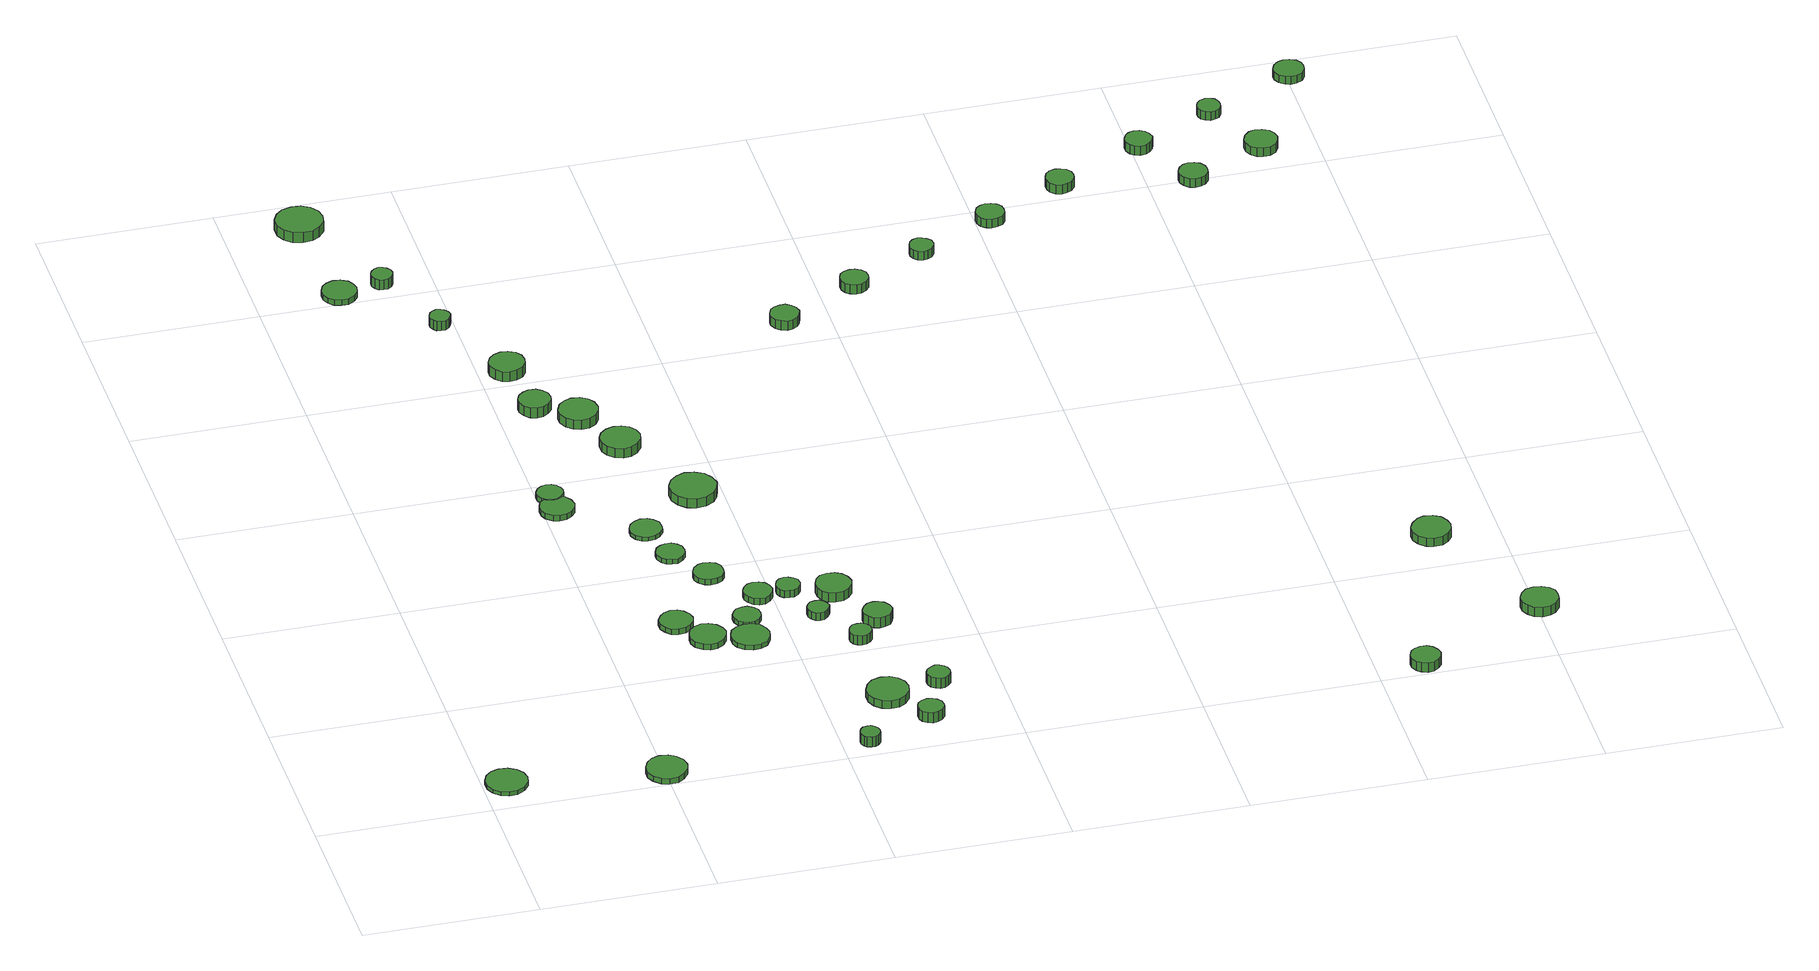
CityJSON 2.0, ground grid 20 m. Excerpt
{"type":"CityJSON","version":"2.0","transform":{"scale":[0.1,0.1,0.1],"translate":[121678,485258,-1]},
"CityObjects":{
"tree1":{"type":"SolitaryVegetationObject","attributes":{"function":"something"},"geometry":[{"type":"MultiSurface","lod":"1","boundaries":[[[0,1,2,3,4,5,6,7,8,9,10,11,12,13,14]],[[15,16,17,18,19,20,21,22,23,24,25,26,27,28,29]],[[0,29,28,1]],[[1,28,27,2]],[[2,27,26,3]],[[3,26,25,4]],[[4,25,24,5]],[[5,24,23,6]],[[6,23,22,7]],[[7,22,21,8]],[[8,21,20,9]],[[9,20,19,10]],[[10,19,18,11]],[[11,18,17,12]],[[12,17,16,13]],[[13,16,15,14]],[[14,15,29,0]]]}]},
"tree2":{"type":"SolitaryVegetationObject","attributes":{"function":"something"},"geometry":[{"type":"MultiSurface","lod":"1","boundaries":[[[30,31,32,33,34,35,36,37,38,39,40,41,42,43,44]],[[45,46,47,48,49,50,51,52,53,54,55,56,57,58,59]],[[30,59,58,31]],[[31,58,57,32]],[[32,57,56,33]],[[33,56,55,34]],[[34,55,54,35]],[[35,54,53,36]],[[36,53,52,37]],[[37,52,51,38]],[[38,51,50,39]],[[39,50,49,40]],[[40,49,48,41]],[[41,48,47,42]],[[42,47,46,43]],[[43,46,45,44]],[[44,45,59,30]]]}]},
"tree3":{"type":"SolitaryVegetationObject","attributes":{"function":"something"},"geometry":[{"type":"MultiSurface","lod":"1","boundaries":[[[60,61,62,63,64,65,66,67,68,69,70,71,72,73,74]],[[75,76,77,78,79,80,81,82,83,84,85,86,87,88,89]],[[60,89,88,61]],[[61,88,87,62]],[[62,87,86,63]],[[63,86,85,64]],[[64,85,84,65]],[[65,84,83,66]],[[66,83,82,67]],[[67,82,81,68]],[[68,81,80,69]],[[69,80,79,70]],[[70,79,78,71]],[[71,78,77,72]],[[72,77,76,73]],[[73,76,75,74]],[[74,75,89,60]]]}]},
"tree4":{"type":"SolitaryVegetationObject","attributes":{"function":"something"},"geometry":[{"type":"MultiSurface","lod":"1","boundaries":[[[90,91,92,93,94,95,96,97,98,99,100,101,102,103,104]],[[105,106,107,108,109,110,111,112,113,114,115,116,117,118,119]],[[90,119,118,91]],[[91,118,117,92]],[[92,117,116,93]],[[93,116,115,94]],[[94,115,114,95]],[[95,114,113,96]],[[96,113,112,97]],[[97,112,111,98]],[[98,111,110,99]],[[99,110,109,100]],[[100,109,108,101]],[[101,108,107,102]],[[102,107,106,103]],[[103,106,105,104]],[[104,105,119,90]]]}]},
"tree5":{"type":"SolitaryVegetationObject","attributes":{"function":"something"},"geometry":[{"type":"MultiSurface","lod":"1","boundaries":[[[120,121,122,123,124,125,126,127,128,129,130,131,132,133,134]],[[135,136,137,138,139,140,141,142,143,144,145,146,147,148,149]],[[120,149,148,121]],[[121,148,147,122]],[[122,147,146,123]],[[123,146,145,124]],[[124,145,144,125]],[[125,144,143,126]],[[126,143,142,127]],[[127,142,141,128]],[[128,141,140,129]],[[129,140,139,130]],[[130,139,138,131]],[[131,138,137,132]],[[132,137,136,133]],[[133,136,135,134]],[[134,135,149,120]]]}]},
"tree6":{"type":"SolitaryVegetationObject","attributes":{"function":"something"},"geometry":[{"type":"MultiSurface","lod":"1","boundaries":[[[150,151,152,153,154,155,156,157,158,159,160,161,162,163,164]],[[165,166,167,168,169,170,171,172,173,174,175,176,177,178,179]],[[150,179,178,151]],[[151,178,177,152]],[[152,177,176,153]],[[153,176,175,154]],[[154,175,174,155]],[[155,174,173,156]],[[156,173,172,157]],[[157,172,171,158]],[[158,171,170,159]],[[159,170,169,160]],[[160,169,168,161]],[[161,168,167,162]],[[162,167,166,163]],[[163,166,165,164]],[[164,165,179,150]]]}]},
"tree7":{"type":"SolitaryVegetationObject","attributes":{"function":"something"},"geometry":[{"type":"MultiSurface","lod":"1","boundaries":[[[180,181,182,183,184,185,186,187,188,189,190,191,192,193,194]],[[195,196,197,198,199,200,201,202,203,204,205,206,207,208,209]],[[180,209,208,181]],[[181,208,207,182]],[[182,207,206,183]],[[183,206,205,184]],[[184,205,204,185]],[[185,204,203,186]],[[186,203,202,187]],[[187,202,201,188]],[[188,201,200,189]],[[189,200,199,190]],[[190,199,198,191]],[[191,198,197,192]],[[192,197,196,193]],[[193,196,195,194]],[[194,195,209,180]]]}]},
"tree8":{"type":"SolitaryVegetationObject","attributes":{"function":"something"},"geometry":[{"type":"MultiSurface","lod":"1","boundaries":[[[210,211,212,213,214,215,216,217,218,219,220,221,222,223,224]],[[225,226,227,228,229,230,231,232,233,234,235,236,237,238,239]],[[210,239,238,211]],[[211,238,237,212]],[[212,237,236,213]],[[213,236,235,214]],[[214,235,234,215]],[[215,234,233,216]],[[216,233,232,217]],[[217,232,231,218]],[[218,231,230,219]],[[219,230,229,220]],[[220,229,228,221]],[[221,228,227,222]],[[222,227,226,223]],[[223,226,225,224]],[[224,225,239,210]]]}]},
"tree9":{"type":"SolitaryVegetationObject","attributes":{"function":"something"},"geometry":[{"type":"MultiSurface","lod":"1","boundaries":[[[240,241,242,243,244,245,246,247,248,249,250,251,252,253,254]],[[255,256,257,258,259,260,261,262,263,264,265,266,267,268,269]],[[240,269,268,241]],[[241,268,267,242]],[[242,267,266,243]],[[243,266,265,244]],[[244,265,264,245]],[[245,264,263,246]],[[246,263,262,247]],[[247,262,261,248]],[[248,261,260,249]],[[249,260,259,250]],[[250,259,258,251]],[[251,258,257,252]],[[252,257,256,253]],[[253,256,255,254]],[[254,255,269,240]]]}]},
"tree10":{"type":"SolitaryVegetationObject","attributes":{"function":"something"},"geometry":[{"type":"MultiSurface","lod":"1","boundaries":[[[270,271,272,273,274,275,276,277,278,279,280,281,282,283,284]],[[285,286,287,288,289,290,291,292,293,294,295,296,297,298,299]],[[270,299,298,271]],[[271,298,297,272]],[[272,297,296,273]],[[273,296,295,274]],[[274,295,294,275]],[[275,294,293,276]],[[276,293,292,277]],[[277,292,291,278]],[[278,291,290,279]],[[279,290,289,280]],[[280,289,288,281]],[[281,288,287,282]],[[282,287,286,283]],[[283,286,285,284]],[[284,285,299,270]]]}]},
"tree11":{"type":"SolitaryVegetationObject","attributes":{"function":"something"},"geometry":[{"type":"MultiSurface","lod":"1","boundaries":[[[300,301,302,303,304,305,306,307,308,309,310,311,312,313,314]],[[315,316,317,318,319,320,321,322,323,324,325,326,327,328,329]],[[300,329,328,301]],[[301,328,327,302]],[[302,327,326,303]],[[303,326,325,304]],[[304,325,324,305]],[[305,324,323,306]],[[306,323,322,307]],[[307,322,321,308]],[[308,321,320,309]],[[309,320,319,310]],[[310,319,318,311]],[[311,318,317,312]],[[312,317,316,313]],[[313,316,315,314]],[[314,315,329,300]]]}]},
"tree12":{"type":"SolitaryVegetationObject","attributes":{"function":"something"},"geometry":[{"type":"MultiSurface","lod":"1","boundaries":[[[330,331,332,333,334,335,336,337,338,339,340,341,342,343,344]],[[345,346,347,348,349,350,351,352,353,354,355,356,357,358,359]],[[330,359,358,331]],[[331,358,357,332]],[[332,357,356,333]],[[333,356,355,334]],[[334,355,354,335]],[[335,354,353,336]],[[336,353,352,337]],[[337,352,351,338]],[[338,351,350,339]],[[339,350,349,340]],[[340,349,348,341]],[[341,348,347,342]],[[342,347,346,343]],[[343,346,345,344]],[[344,345,359,330]]]}]},
"tree13":{"type":"SolitaryVegetationObject","attributes":{"function":"something"},"geometry":[{"type":"MultiSurface","lod":"1","boundaries":[[[360,361,362,363,364,365,366,367,368,369,370,371,372,373,374]],[[375,376,377,378,379,380,381,382,383,384,385,386,387,388,389]],[[360,389,388,361]],[[361,388,387,362]],[[362,387,386,363]],[[363,386,385,364]],[[364,385,384,365]],[[365,384,383,366]],[[366,383,382,367]],[[367,382,381,368]],[[368,381,380,369]],[[369,380,379,370]],[[370,379,378,371]],[[371,378,377,372]],[[372,377,376,373]],[[373,376,375,374]],[[374,375,389,360]]]}]},
"tree14":{"type":"SolitaryVegetationObject","attributes":{"function":"something"},"geometry":[{"type":"MultiSurface","lod":"1","boundaries":[[[390,391,392,393,394,395,396,397,398,399,400,401,402,403,404]],[[405,406,407,408,409,410,411,412,413,414,415,416,417,418,419]],[[390,419,418,391]],[[391,418,417,392]],[[392,417,416,393]],[[393,416,415,394]],[[394,415,414,395]],[[395,414,413,396]],[[396,413,412,397]],[[397,412,411,398]],[[398,411,410,399]],[[399,410,409,400]],[[400,409,408,401]],[[401,408,407,402]],[[402,407,406,403]],[[403,406,405,404]],[[404,405,419,390]]]}]},
"tree15":{"type":"SolitaryVegetationObject","attributes":{"function":"something"},"geometry":[{"type":"MultiSurface","lod":"1","boundaries":[[[420,421,422,423,424,425,426,427,428,429,430,431,432,433,434]],[[435,436,437,438,439,440,441,442,443,444,445,446,447,448,449]],[[420,449,448,421]],[[421,448,447,422]],[[422,447,446,423]],[[423,446,445,424]],[[424,445,444,425]],[[425,444,443,426]],[[426,443,442,427]],[[427,442,441,428]],[[428,441,440,429]],[[429,440,439,430]],[[430,439,438,431]],[[431,438,437,432]],[[432,437,436,433]],[[433,436,435,434]],[[434,435,449,420]]]}]},
"tree16":{"type":"SolitaryVegetationObject","attributes":{"function":"something"},"geometry":[{"type":"MultiSurface","lod":"1","boundaries":[[[450,451,452,453,454,455,456,457,458,459,460,461,462,463,464]],[[465,466,467,468,469,470,471,472,473,474,475,476,477,478,479]],[[450,479,478,451]],[[451,478,477,452]],[[452,477,476,453]],[[453,476,475,454]],[[454,475,474,455]],[[455,474,473,456]],[[456,473,472,457]],[[457,472,471,458]],[[458,471,470,459]],[[459,470,469,460]],[[460,469,468,461]],[[461,468,467,462]],[[462,467,466,463]],[[463,466,465,464]],[[464,465,479,450]]]}]},
"tree17":{"type":"SolitaryVegetationObject","attributes":{"function":"something"},"geometry":[{"type":"MultiSurface","lod":"1","boundaries":[[[480,481,482,483,484,485,486,487,488,489,490,491,492,493,494]],[[495,496,497,498,499,500,501,502,503,504,505,506,507,508,509]],[[480,509,508,481]],[[481,508,507,482]],[[482,507,506,483]],[[483,506,505,484]],[[484,505,504,485]],[[485,504,503,486]],[[486,503,502,487]],[[487,502,501,488]],[[488,501,500,489]],[[489,500,499,490]],[[490,499,498,491]],[[491,498,497,492]],[[492,497,496,493]],[[493,496,495,494]],[[494,495,509,480]]]}]},
"tree18":{"type":"SolitaryVegetationObject","attributes":{"function":"something"},"geometry":[{"type":"MultiSurface","lod":"1","boundaries":[[[510,511,512,513,514,515,516,517,518,519,520,521,522,523,524]],[[525,526,527,528,529,530,531,532,533,534,535,536,537,538,539]],[[510,539,538,511]],[[511,538,537,512]],[[512,537,536,513]],[[513,536,535,514]],[[514,535,534,515]],[[515,534,533,516]],[[516,533,532,517]],[[517,532,531,518]],[[518,531,530,519]],[[519,530,529,520]],[[520,529,528,521]],[[521,528,527,522]],[[522,527,526,523]],[[523,526,525,524]],[[524,525,539,510]]]}]},
"tree19":{"type":"SolitaryVegetationObject","attributes":{"function":"something"},"geometry":[{"type":"MultiSurface","lod":"1","boundaries":[[[540,541,542,543,544,545,546,547,548,549,550,551,552,553,554]],[[555,556,557,558,559,560,561,562,563,564,565,566,567,568,569]],[[540,569,568,541]],[[541,568,567,542]],[[542,567,566,543]],[[543,566,565,544]],[[544,565,564,545]],[[545,564,563,546]],[[546,563,562,547]],[[547,562,561,548]],[[548,561,560,549]],[[549,560,559,550]],[[550,559,558,551]],[[551,558,557,552]],[[552,557,556,553]],[[553,556,555,554]],[[554,555,569,540]]]}]},
"tree20":{"type":"SolitaryVegetationObject","attributes":{"function":"something"},"geometry":[{"type":"MultiSurface","lod":"1","boundaries":[[[570,571,572,573,574,575,576,577,578,579,580,581,582,583,584]],[[585,586,587,588,589,590,591,592,593,594,595,596,597,598,599]],[[570,599,598,571]],[[571,598,597,572]],[[572,597,596,573]],[[573,596,595,574]],[[574,595,594,575]],[[575,594,593,576]],[[576,593,592,577]],[[577,592,591,578]],[[578,591,590,579]],[[579,590,589,580]],[[580,589,588,581]],[[581,588,587,582]],[[582,587,586,583]],[[583,586,585,584]],[[584,585,599,570]]]}]},
"tree21":{"type":"SolitaryVegetationObject","attributes":{"function":"something"},"geometry":[{"type":"MultiSurface","lod":"1","boundaries":[[[600,601,602,603,604,605,606,607,608,609,610,611,612,613,614]],[[615,616,617,618,619,620,621,622,623,624,625,626,627,628,629]],[[600,629,628,601]],[[601,628,627,602]],[[602,627,626,603]],[[603,626,625,604]],[[604,625,624,605]],[[605,624,623,606]],[[606,623,622,607]],[[607,622,621,608]],[[608,621,620,609]],[[609,620,619,610]],[[610,619,618,611]],[[611,618,617,612]],[[612,617,616,613]],[[613,616,615,614]],[[614,615,629,600]]]}]},
"tree22":{"type":"SolitaryVegetationObject","attributes":{"function":"something"},"geometry":[{"type":"MultiSurface","lod":"1","boundaries":[[[630,631,632,633,634,635,636,637,638,639,640,641,642,643,644]],[[645,646,647,648,649,650,651,652,653,654,655,656,657,658,659]],[[630,659,658,631]],[[631,658,657,632]],[[632,657,656,633]],[[633,656,655,634]],[[634,655,654,635]],[[635,654,653,636]],[[636,653,652,637]],[[637,652,651,638]],[[638,651,650,639]],[[639,650,649,640]],[[640,649,648,641]],[[641,648,647,642]],[[642,647,646,643]],[[643,646,645,644]],[[644,645,659,630]]]}]},
"tree23":{"type":"SolitaryVegetationObject","attributes":{"function":"something"},"geometry":[{"type":"MultiSurface","lod":"1","boundaries":[[[660,661,662,663,664,665,666,667,668,669,670,671,672,673,674]],[[675,676,677,678,679,680,681,682,683,684,685,686,687,688,689]],[[660,689,688,661]],[[661,688,687,662]],[[662,687,686,663]],[[663,686,685,664]],[[664,685,684,665]],[[665,684,683,666]],[[666,683,682,667]],[[667,682,681,668]],[[668,681,680,669]],[[669,680,679,670]],[[670,679,678,671]],[[671,678,677,672]],[[672,677,676,673]],[[673,676,675,674]],[[674,675,689,660]]]}]},
"tree24":{"type":"SolitaryVegetationObject","attributes":{"function":"something"},"geometry":[{"type":"MultiSurface","lod":"1","boundaries":[[[690,691,692,693,694,695,696,697,698,699,700,701,702,703,704]],[[705,706,707,708,709,710,711,712,713,714,715,716,717,718,719]],[[690,719,718,691]],[[691,718,717,692]],[[692,717,716,693]],[[693,716,715,694]],[[694,715,714,695]],[[695,714,713,696]],[[696,713,712,697]],[[697,712,711,698]],[[698,711,710,699]],[[699,710,709,700]],[[700,709,708,701]],[[701,708,707,702]],[[702,707,706,703]],[[703,706,705,704]],[[704,705,719,690]]]}]},
"tree25":{"type":"SolitaryVegetationObject","attributes":{"function":"something"},"geometry":[{"type":"MultiSurface","lod":"1","boundaries":[[[720,721,722,723,724,725,726,727,728,729,730,731,732,733,734]],[[735,736,737,738,739,740,741,742,743,744,745,746,747,748,749]],[[720,749,748,721]],[[721,748,747,722]],[[722,747,746,723]],[[723,746,745,724]],[[724,745,744,725]],[[725,744,743,726]],[[726,743,742,727]],[[727,742,741,728]],[[728,741,740,729]],[[729,740,739,730]],[[730,739,738,731]],[[731,738,737,732]],[[732,737,736,733]],[[733,736,735,734]],[[734,735,749,720]]]}]},
"tree26":{"type":"SolitaryVegetationObject","attributes":{"function":"something"},"geometry":[{"type":"MultiSurface","lod":"1","boundaries":[[[750,751,752,753,754,755,756,757,758,759,760,761,762,763,764]],[[765,766,767,768,769,770,771,772,773,774,775,776,777,778,779]],[[750,779,778,751]],[[751,778,777,752]],[[752,777,776,753]],[[753,776,775,754]],[[754,775,774,755]],[[755,774,773,756]],[[756,773,772,757]],[[757,772,771,758]],[[758,771,770,759]],[[759,770,769,760]],[[760,769,768,761]],[[761,768,767,762]],[[762,767,766,763]],[[763,766,765,764]],[[764,765,779,750]]]}]},
"tree27":{"type":"SolitaryVegetationObject","attributes":{"function":"something"},"geometry":[{"type":"MultiSurface","lod":"1","boundaries":[[[780,781,782,783,784,785,786,787,788,789,790,791,792,793,794]],[[795,796,797,798,799,800,801,802,803,804,805,806,807,808,809]],[[780,809,808,781]],[[781,808,807,782]],[[782,807,806,783]],[[783,806,805,784]],[[784,805,804,785]],[[785,804,803,786]],[[786,803,802,787]],[[787,802,801,788]],[[788,801,800,789]],[[789,800,799,790]],[[790,799,798,791]],[[791,798,797,792]],[[792,797,796,793]],[[793,796,795,794]],[[794,795,809,780]]]}]},
"tree28":{"type":"SolitaryVegetationObject","attributes":{"function":"something"},"geometry":[{"type":"MultiSurface","lod":"1","boundaries":[[[810,811,812,813,814,815,816,817,818,819,820,821,822,823,824]],[[825,826,827,828,829,830,831,832,833,834,835,836,837,838,839]],[[810,839,838,811]],[[811,838,837,812]],[[812,837,836,813]],[[813,836,835,814]],[[814,835,834,815]],[[815,834,833,816]],[[816,833,832,817]],[[817,832,831,818]],[[818,831,830,819]],[[819,830,829,820]],[[820,829,828,821]],[[821,828,827,822]],[[822,827,826,823]],[[823,826,825,824]],[[824,825,839,810]]]}]},
"tree29":{"type":"SolitaryVegetationObject","attributes":{"function":"something"},"geometry":[{"type":"MultiSurface","lod":"1","boundaries":[[[840,841,842,843,844,845,846,847,848,849,850,851,852,853,854]],[[855,856,857,858,859,860,861,862,863,864,865,866,867,868,869]],[[840,869,868,841]],[[841,868,867,842]],[[842,867,866,843]],[[843,866,865,844]],[[844,865,864,845]],[[845,864,863,846]],[[846,863,862,847]],[[847,862,861,848]],[[848,861,860,849]],[[849,860,859,850]],[[850,859,858,851]],[[851,858,857,852]],[[852,857,856,853]],[[853,856,855,854]],[[854,855,869,840]]]}]},
"tree30":{"type":"SolitaryVegetationObject","attributes":{"function":"something"},"geometry":[{"type":"MultiSurface","lod":"1","boundaries":[[[870,871,872,873,874,875,876,877,878,879,880,881,882,883,884]],[[885,886,887,888,889,890,891,892,893,894,895,896,897,898,899]],[[870,899,898,871]],[[871,898,897,872]],[[872,897,896,873]],[[873,896,895,874]],[[874,895,894,875]],[[875,894,893,876]],[[876,893,892,877]],[[877,892,891,878]],[[878,891,890,879]],[[879,890,889,880]],[[880,889,888,881]],[[881,888,887,882]],[[882,887,886,883]],[[883,886,885,884]],[[884,885,899,870]]]}]},
"tree31":{"type":"SolitaryVegetationObject","attributes":{"function":"something"},"geometry":[{"type":"MultiSurface","lod":"1","boundaries":[[[900,901,902,903,904,905,906,907,908,909,910,911,912,913,914]],[[915,916,917,918,919,920,921,922,923,924,925,926,927,928,929]],[[900,929,928,901]],[[901,928,927,902]],[[902,927,926,903]],[[903,926,925,904]],[[904,925,924,905]],[[905,924,923,906]],[[906,923,922,907]],[[907,922,921,908]],[[908,921,920,909]],[[909,920,919,910]],[[910,919,918,911]],[[911,918,917,912]],[[912,917,916,913]],[[913,916,915,914]],[[914,915,929,900]]]}]},
"tree32":{"type":"SolitaryVegetationObject","attributes":{"function":"something"},"geometry":[{"type":"MultiSurface","lod":"1","boundaries":[[[930,931,932,933,934,935,936,937,938,939,940,941,942,943,944]],[[945,946,947,948,949,950,951,952,953,954,955,956,957,958,959]],[[930,959,958,931]],[[931,958,957,932]],[[932,957,956,933]],[[933,956,955,934]],[[934,955,954,935]],[[935,954,953,936]],[[936,953,952,937]],[[937,952,951,938]],[[938,951,950,939]],[[939,950,949,940]],[[940,949,948,941]],[[941,948,947,942]],[[942,947,946,943]],[[943,946,945,944]],[[944,945,959,930]]]}]},
"tree33":{"type":"SolitaryVegetationObject","attributes":{"function":"something"},"geometry":[{"type":"MultiSurface","lod":"1","boundaries":[[[960,961,962,963,964,965,966,967,968,969,970,971,972,973,974]],[[975,976,977,978,979,980,981,982,983,984,985,986,987,988,989]],[[960,989,988,961]],[[961,988,987,962]],[[962,987,986,963]],[[963,986,985,964]],[[964,985,984,965]],[[965,984,983,966]],[[966,983,982,967]],[[967,982,981,968]],[[968,981,980,969]],[[969,980,979,970]],[[970,979,978,971]],[[971,978,977,972]],[[972,977,976,973]],[[973,976,975,974]],[[974,975,989,960]]]}]},
"tree34":{"type":"SolitaryVegetationObject","attributes":{"function":"something"},"geometry":[{"type":"MultiSurface","lod":"1","boundaries":[[[990,991,992,993,994,995,996,997,998,999,1000,1001,1002,1003,1004]],[[1005,1006,1007,1008,1009,1010,1011,1012,1013,1014,1015,1016,1017,1018,1019]],[[990,1019,1018,991]],[[991,1018,1017,992]],[[992,1017,1016,993]],[[993,1016,1015,994]],[[994,1015,1014,995]],[[995,1014,1013,996]],[[996,1013,1012,997]],[[997,1012,1011,998]],[[998,1011,1010,999]],[[999,1010,1009,1000]],[[1000,1009,1008,1001]],[[1001,1008,1007,1002]],[[1002,1007,1006,1003]],[[1003,1006,1005,1004]],[[1004,1005,1019,990]]]}]},
"tree35":{"type":"SolitaryVegetationObject","attributes":{"function":"something"},"geometry":[{"type":"MultiSurface","lod":"1","boundaries":[[[1020,1021,1022,1023,1024,1025,1026,1027,1028,1029,1030,1031,1032,1033,1034]],[[1035,1036,1037,1038,1039,1040,1041,1042,1043,1044,1045,1046,1047,1048,1049]],[[1020,1049,1048,1021]],[[1021,1048,1047,1022]],[[1022,1047,1046,1023]],[[1023,1046,1045,1024]],[[1024,1045,1044,1025]],[[1025,1044,1043,1026]],[[1026,1043,1042,1027]],[[1027,1042,1041,1028]],[[1028,1041,1040,1029]],[[1029,1040,1039,1030]],[[1030,1039,1038,1031]],[[1031,1038,1037,1032]],[[1032,1037,1036,1033]],[[1033,1036,1035,1034]],[[1034,1035,1049,1020]]]}]},
"tree36":{"type":"SolitaryVegetationObject","attributes":{"function":"something"},"geometry":[{"type":"MultiSurface","lod":"1","boundaries":[[[1050,1051,1052,1053,1054,1055,1056,1057,1058,1059,1060,1061,1062,1063,1064]],[[1065,1066,1067,1068,1069,1070,1071,1072,1073,1074,1075,1076,1077,1078,1079]],[[1050,1079,1078,1051]],[[1051,1078,1077,1052]],[[1052,1077,1076,1053]],[[1053,1076,1075,1054]],[[1054,1075,1074,1055]],[[1055,1074,1073,1056]],[[1056,1073,1072,1057]],[[1057,1072,1071,1058]],[[1058,1071,1070,1059]],[[1059,1070,1069,1060]],[[1060,1069,1068,1061]],[[1061,1068,1067,1062]],[[1062,1067,1066,1063]],[[1063,1066,1065,1064]],[[1064,1065,1079,1050]]]}]},
"tree37":{"type":"SolitaryVegetationObject","attributes":{"function":"something"},"geometry":[{"type":"MultiSurface","lod":"1","boundaries":[[[1080,1081,1082,1083,1084,1085,1086,1087,1088,1089,1090,1091,1092,1093,1094]],[[1095,1096,1097,1098,1099,1100,1101,1102,1103,1104,1105,1106,1107,1108,1109]],[[1080,1109,1108,1081]],[[1081,1108,1107,1082]],[[1082,1107,1106,1083]],[[1083,1106,1105,1084]],[[1084,1105,1104,1085]],[[1085,1104,1103,1086]],[[1086,1103,1102,1087]],[[1087,1102,1101,1088]],[[1088,1101,1100,1089]],[[1089,1100,1099,1090]],[[1090,1099,1098,1091]],[[1091,1098,1097,1092]],[[1092,1097,1096,1093]],[[1093,1096,1095,1094]],[[1094,1095,1109,1080]]]}]},
"tree38":{"type":"SolitaryVegetationObject","attributes":{"function":"something"},"geometry":[{"type":"MultiSurface","lod":"1","boundaries":[[[1110,1111,1112,1113,1114,1115,1116,1117,1118,1119,1120,1121,1122,1123,1124]],[[1125,1126,1127,1128,1129,1130,1131,1132,1133,1134,1135,1136,1137,1138,1139]],[[1110,1139,1138,1111]],[[1111,1138,1137,1112]],[[1112,1137,1136,1113]],[[1113,1136,1135,1114]],[[1114,1135,1134,1115]],[[1115,1134,1133,1116]],[[1116,1133,1132,1117]],[[1117,1132,1131,1118]],[[1118,1131,1130,1119]],[[1119,1130,1129,1120]],[[1120,1129,1128,1121]],[[1121,1128,1127,1122]],[[1122,1127,1126,1123]],[[1123,1126,1125,1124]],[[1124,1125,1139,1110]]]}]},
"tree39":{"type":"SolitaryVegetationObject","attributes":{"function":"something"},"geometry":[{"type":"MultiSurface","lod":"1","boundaries":[[[1140,1141,1142,1143,1144,1145,1146,1147,1148,1149,1150,1151,1152,1153,1154]],[[1155,1156,1157,1158,1159,1160,1161,1162,1163,1164,1165,1166,1167,1168,1169]],[[1140,1169,1168,1141]],[[1141,1168,1167,1142]],[[1142,1167,1166,1143]],[[1143,1166,1165,1144]],[[1144,1165,1164,1145]],[[1145,1164,1163,1146]],[[1146,1163,1162,1147]],[[1147,1162,1161,1148]],[[1148,1161,1160,1149]],[[1149,1160,1159,1150]],[[1150,1159,1158,1151]],[[1151,1158,1157,1152]],[[1152,1157,1156,1153]],[[1153,1156,1155,1154]],[[1154,1155,1169,1140]]]}]},
"tree40":{"type":"SolitaryVegetationObject","attributes":{"function":"something"},"geometry":[{"type":"MultiSurface","lod":"1","boundaries":[[[1170,1171,1172,1173,1174,1175,1176,1177,1178,1179,1180,1181,1182,1183,1184]],[[1185,1186,1187,1188,1189,1190,1191,1192,1193,1194,1195,1196,1197,1198,1199]],[[1170,1199,1198,1171]],[[1171,1198,1197,1172]],[[1172,1197,1196,1173]],[[1173,1196,1195,1174]],[[1174,1195,1194,1175]],[[1175,1194,1193,1176]],[[1176,1193,1192,1177]],[[1177,1192,1191,1178]],[[1178,1191,1190,1179]],[[1179,1190,1189,1180]],[[1180,1189,1188,1181]],[[1181,1188,1187,1182]],[[1182,1187,1186,1183]],[[1183,1186,1185,1184]],[[1184,1185,1199,1170]]]}]},
"tree41":{"type":"SolitaryVegetationObject","attributes":{"function":"something"},"geometry":[{"type":"MultiSurface","lod":"1","boundaries":[[[1200,1201,1202,1203,1204,1205,1206,1207,1208,1209,1210,1211,1212,1213,1214]],[[1215,1216,1217,1218,1219,1220,1221,1222,1223,1224,1225,1226,1227,1228,1229]],[[1200,1229,1228,1201]],[[1201,1228,1227,1202]],[[1202,1227,1226,1203]],[[1203,1226,1225,1204]],[[1204,1225,1224,1205]],[[1205,1224,1223,1206]],[[1206,1223,1222,1207]],[[1207,1222,1221,1208]],[[1208,1221,1220,1209]],[[1209,1220,1219,1210]],[[1210,1219,1218,1211]],[[1211,1218,1217,1212]],[[1212,1217,1216,1213]],[[1213,1216,1215,1214]],[[1214,1215,1229,1200]]]}]},
"tree42":{"type":"SolitaryVegetationObject","attributes":{"function":"something"},"geometry":[{"type":"MultiSurface","lod":"1","boundaries":[[[1230,1231,1232,1233,1234,1235,1236,1237,1238,1239,1240,1241,1242,1243,1244]],[[1245,1246,1247,1248,1249,1250,1251,1252,1253,1254,1255,1256,1257,1258,1259]],[[1230,1259,1258,1231]],[[1231,1258,1257,1232]],[[1232,1257,1256,1233]],[[1233,1256,1255,1234]],[[1234,1255,1254,1235]],[[1235,1254,1253,1236]],[[1236,1253,1252,1237]],[[1237,1252,1251,1238]],[[1238,1251,1250,1239]],[[1239,1250,1249,1240]],[[1240,1249,1248,1241]],[[1241,1248,1247,1242]],[[1242,1247,1246,1243]],[[1243,1246,1245,1244]],[[1244,1245,1259,1230]]]}]},
"tree43":{"type":"SolitaryVegetationObject","attributes":{"function":"something"},"geometry":[{"type":"MultiSurface","lod":"1","boundaries":[[[1260,1261,1262,1263,1264,1265,1266,1267,1268,1269,1270,1271,1272,1273,1274]],[[1275,1276,1277,1278,1279,1280,1281,1282,1283,1284,1285,1286,1287,1288,1289]],[[1260,1289,1288,1261]],[[1261,1288,1287,1262]],[[1262,1287,1286,1263]],[[1263,1286,1285,1264]],[[1264,1285,1284,1265]],[[1265,1284,1283,1266]],[[1266,1283,1282,1267]],[[1267,1282,1281,1268]],[[1268,1281,1280,1269]],[[1269,1280,1279,1270]],[[1270,1279,1278,1271]],[[1271,1278,1277,1272]],[[1272,1277,1276,1273]],[[1273,1276,1275,1274]],[[1274,1275,1289,1260]]]}]}
},
"vertices":[
[51,47,5],[49,56,5],[43,64,5],[34,69,5],[24,70,5],[15,67,5],[8,61,5],[4,52,5],[4,42,5],[8,33,5],[15,26,5],[24,23,5],[34,24,5],[43,29,5],[49,37,5],[49,37,0],[43,29,0],[34,24,0],[24,23,0],[15,26,0],[8,33,0],[4,42,0],[4,52,0],[8,61,0],[15,67,0],[24,70,0],[34,69,0],[43,64,0],[49,56,0],[51,47,0],
[225,24,7],[223,34,7],[217,42,7],[209,47,7],[199,48,7],[190,45,7],[183,38,7],[179,29,7],[179,19,7],[183,11,7],[190,4,7],[199,1,7],[209,2,7],[217,7,7],[223,15,7],[223,15,0],[217,7,0],[209,2,0],[199,1,0],[190,4,0],[183,11,0],[179,19,0],[179,29,0],[183,38,0],[190,45,0],[199,48,0],[209,47,0],[217,42,0],[223,34,0],[225,24,0],
[304,301,7],[302,308,7],[297,315,7],[291,319,7],[283,320,7],[275,317,7],[270,312,7],[266,305,7],[266,297,7],[270,290,7],[275,284,7],[283,282,7],[291,283,7],[297,287,7],[302,293,7],[302,293,0],[297,287,0],[291,283,0],[283,282,0],[275,284,0],[270,290,0],[266,297,0],[266,305,0],[270,312,0],[275,317,0],[283,320,0],[291,319,0],[297,315,0],[302,308,0],[304,301,0],
[236,549,7],[234,557,7],[229,564,7],[222,568,7],[214,569,7],[207,566,7],[200,561,7],[197,553,7],[197,545,7],[200,538,7],[207,532,7],[214,530,7],[222,531,7],[229,535,7],[234,541,7],[234,541,0],[229,535,0],[222,531,0],[214,530,0],[207,532,0],[200,538,0],[197,545,0],[197,553,0],[200,561,0],[207,566,0],[214,569,0],[222,568,0],[229,564,0],[234,557,0],[236,549,0],
[230,576,8],[229,582,8],[225,587,8],[220,590,8],[214,591,8],[208,589,8],[203,585,8],[200,579,8],[200,573,8],[203,567,8],[208,563,8],[214,561,8],[220,562,8],[225,565,8],[229,570,8],[229,570,1],[225,565,1],[220,562,1],[214,561,1],[208,563,1],[203,567,1],[200,573,1],[200,579,1],[203,585,1],[208,589,1],[214,591,1],[220,590,1],[225,587,1],[229,582,1],[230,576,1],
[332,265,7],[330,273,7],[325,280,7],[317,285,7],[309,286,7],[301,283,7],[294,277,7],[291,269,7],[291,261,7],[294,253,7],[301,247,7],[309,244,7],[317,245,7],[325,250,7],[330,257,7],[330,257,0],[325,250,0],[317,245,0],[309,244,0],[301,247,0],[294,253,0],[291,261,0],[291,269,0],[294,277,0],[301,283,0],[309,286,0],[317,285,0],[325,280,0],[330,273,0],[332,265,0],
[113,1015,9],[111,1023,9],[107,1030,9],[99,1034,9],[91,1035,9],[83,1032,9],[77,1027,9],[74,1019,9],[74,1011,9],[77,1004,9],[83,998,9],[91,996,9],[99,996,9],[107,1001,9],[111,1007,9],[111,1007,2],[107,1001,2],[99,996,2],[91,996,2],[83,998,2],[77,1004,2],[74,1011,2],[74,1019,2],[77,1027,2],[83,1032,2],[91,1035,2],[99,1034,2],[107,1030,2],[111,1023,2],[113,1015,2],
[110,1150,16],[108,1161,16],[101,1170,16],[92,1175,16],[81,1176,16],[70,1173,16],[62,1166,16],[57,1156,16],[57,1144,16],[62,1134,16],[70,1127,16],[81,1124,16],[92,1125,16],[101,1130,16],[108,1139,16],[108,1139,3],[101,1130,3],[92,1125,3],[81,1124,3],[70,1127,3],[62,1134,3],[57,1144,3],[57,1156,3],[62,1166,3],[70,1173,3],[81,1176,3],[92,1175,3],[101,1170,3],[108,1161,3],[110,1150,3],
[378,254,6],[376,262,6],[371,270,6],[363,274,6],[354,275,6],[345,272,6],[338,266,6],[335,258,6],[335,249,6],[338,241,6],[345,235,6],[354,232,6],[363,233,6],[371,237,6],[376,245,6],[376,245,0],[371,237,0],[363,233,0],[354,232,0],[345,235,0],[338,241,0],[335,249,0],[335,258,0],[338,266,0],[345,272,0],[354,275,0],[363,274,0],[371,270,0],[376,262,0],[378,254,0],
[442,24,15],[441,28,15],[438,32,15],[434,35,15],[430,35,15],[425,34,15],[422,31,15],[420,26,15],[420,21,15],[422,17,15],[425,14,15],[430,13,15],[434,13,15],[438,15,15],[441,19,15],[441,19,2],[438,15,2],[434,13,2],[430,13,2],[425,14,2],[422,17,2],[420,21,2],[420,26,2],[422,31,2],[425,34,2],[430,35,2],[434,35,2],[438,32,2],[441,28,2],[442,24,2],
[329,433,6],[328,440,6],[324,445,6],[318,449,6],[311,449,6],[305,447,6],[300,443,6],[297,436,6],[297,430,6],[300,423,6],[305,419,6],[311,417,6],[318,417,6],[324,421,6],[328,426,6],[328,426,0],[324,421,0],[318,417,0],[311,417,0],[305,419,0],[300,423,0],[297,430,0],[297,436,0],[300,443,0],[305,447,0],[311,449,0],[318,449,0],[324,445,0],[328,440,0],[329,433,0],
[317,484,6],[316,492,6],[311,498,6],[305,502,6],[297,503,6],[290,500,6],[284,495,6],[281,488,6],[281,480,6],[284,473,6],[290,468,6],[297,466,6],[305,467,6],[311,471,6],[316,477,6],[316,477,1],[311,471,1],[305,467,1],[297,466,1],[290,468,1],[284,473,1],[281,480,1],[281,488,1],[284,495,1],[290,500,1],[297,503,1],[305,502,1],[311,498,1],[316,492,1],[317,484,1],
[378,292,6],[377,299,6],[373,304,6],[367,308,6],[361,308,6],[354,306,6],[350,302,6],[347,296,6],[347,289,6],[350,283,6],[354,279,6],[361,277,6],[367,277,6],[373,281,6],[377,286,6],[377,286,0],[373,281,0],[367,277,0],[361,277,0],[354,279,0],[350,283,0],[347,289,0],[347,296,0],[350,302,0],[354,306,0],[361,308,0],[367,308,0],[373,304,0],[377,299,0],[378,292,0],
[156,1026,15],[155,1031,15],[152,1035,15],[148,1038,15],[143,1039,15],[138,1037,15],[134,1033,15],[132,1029,15],[132,1023,15],[134,1019,15],[138,1015,15],[143,1014,15],[148,1014,15],[152,1017,15],[155,1021,15],[155,1021,2],[152,1017,2],[148,1014,2],[143,1014,2],[138,1015,2],[134,1019,2],[132,1023,2],[132,1029,2],[134,1033,2],[138,1037,2],[143,1039,2],[148,1038,2],[152,1035,2],[155,1031,2],[156,1026,2],
[360,384,7],[359,391,7],[355,397,7],[349,400,7],[341,401,7],[335,399,7],[329,394,7],[326,387,7],[326,380,7],[329,374,7],[335,369,7],[341,367,7],[349,368,7],[355,371,7],[359,377,7],[359,377,0],[355,371,0],[349,368,0],[341,367,0],[335,369,0],[329,374,0],[326,380,0],[326,387,0],[329,394,0],[335,399,0],[341,401,0],[349,400,0],[355,397,0],[359,391,0],[360,384,0],
[196,928,17],[194,933,17],[191,937,17],[187,939,17],[182,940,17],[177,938,17],[174,935,17],[172,930,17],[172,925,17],[174,921,17],[177,917,17],[182,916,17],[187,916,17],[191,919,17],[194,923,17],[194,923,5],[191,919,5],[187,916,5],[182,916,5],[177,917,5],[174,921,5],[172,925,5],[172,930,5],[174,935,5],[177,938,5],[182,940,5],[187,939,5],[191,937,5],[194,933,5],[196,928,5],
[261,748,14],[260,756,14],[255,762,14],[249,766,14],[241,767,14],[234,764,14],[228,759,14],[225,752,14],[225,745,14],[228,738,14],[234,732,14],[241,730,14],[249,731,14],[255,735,14],[260,741,14],[260,741,1],[255,735,1],[249,731,1],[241,730,1],[234,732,1],[228,738,1],[225,745,1],[225,752,1],[228,759,1],[234,764,1],[241,767,1],[249,766,1],[255,762,1],[260,756,1],[261,748,1],
[251,822,17],[250,830,17],[245,837,17],[237,841,17],[229,842,17],[221,839,17],[215,834,17],[211,826,17],[211,818,17],[215,810,17],[221,804,17],[229,802,17],[237,803,17],[245,807,17],[250,814,17],[250,814,4],[245,807,4],[237,803,4],[229,802,4],[221,804,4],[215,810,4],[211,818,4],[211,826,4],[215,834,4],[221,839,4],[229,842,4],[237,841,4],[245,837,4],[250,830,4],[251,822,4],
[402,332,8],[400,339,8],[396,345,8],[390,348,8],[383,349,8],[377,347,8],[372,342,8],[369,336,8],[369,329,8],[372,323,8],[377,318,8],[383,316,8],[390,316,8],[396,320,8],[400,326,8],[400,326,0],[396,320,0],[390,316,0],[383,316,0],[377,318,0],[372,323,0],[369,329,0],[369,336,0],[372,342,0],[377,347,0],[383,349,0],[390,348,0],[396,345,0],[400,339,0],[402,332,0],
[305,712,17],[303,722,17],[298,729,17],[290,734,17],[280,735,17],[272,732,17],[265,726,17],[261,717,17],[261,708,17],[265,699,17],[272,693,17],[280,690,17],[290,691,17],[298,696,17],[303,703,17],[303,703,5],[298,696,5],[290,691,5],[280,690,5],[272,693,5],[265,699,5],[261,708,5],[261,717,5],[265,726,5],[272,732,5],[280,735,5],[290,734,5],[298,729,5],[303,722,5],[305,712,5],
[496,107,10],[494,117,10],[488,125,10],[480,130,10],[470,131,10],[460,128,10],[453,121,10],[449,112,10],[449,102,10],[453,93,10],[460,86,10],[470,83,10],[480,84,10],[488,89,10],[494,97,10],[494,97,0],[488,89,0],[480,84,0],[470,83,0],[460,86,0],[453,93,0],[449,102,0],[449,112,0],[453,121,0],[460,128,0],[470,131,0],[480,130,0],[488,125,0],[494,117,0],[496,107,0],
[336,649,16],[334,658,16],[328,666,16],[320,670,16],[311,671,16],[302,668,16],[295,662,16],[291,654,16],[291,644,16],[295,636,16],[302,629,16],[311,626,16],[320,627,16],[328,632,16],[334,640,16],[334,640,4],[328,632,4],[320,627,4],[311,626,4],[302,629,4],[295,636,4],[291,644,4],[291,654,4],[295,662,4],[302,668,4],[311,671,4],[320,670,4],[328,666,4],[334,658,4],[336,649,4],
[433,333,10],[432,339,10],[428,343,10],[423,346,10],[418,347,10],[412,345,10],[408,341,10],[406,336,10],[406,330,10],[408,325,10],[412,321,10],[418,320,10],[423,320,10],[428,323,10],[432,328,10],[432,328,1],[428,323,1],[423,320,1],[418,320,1],[412,321,1],[408,325,1],[406,330,1],[406,336,1],[408,341,1],[412,345,1],[418,347,1],[423,346,1],[428,343,1],[432,339,1],[433,333,1],
[522,54,16],[521,60,16],[517,65,16],[512,68,16],[506,69,16],[500,67,16],[495,63,16],[493,58,16],[493,51,16],[495,46,16],[500,42,16],[506,40,16],[512,41,16],[517,44,16],[521,49,16],[521,49,3],[517,44,3],[512,41,3],[506,40,3],[500,42,3],[495,46,3],[493,51,3],[493,58,3],[495,63,3],[500,67,3],[506,69,3],[512,68,3],[517,65,3],[521,60,3],[522,54,3],
[453,282,10],[451,287,10],[448,291,10],[444,294,10],[439,294,10],[434,293,10],[430,289,10],[428,285,10],[428,279,10],[430,275,10],[434,271,10],[439,269,10],[444,270,10],[448,273,10],[451,277,10],[451,277,0],[448,273,0],[444,270,0],[439,269,0],[434,271,0],[430,275,0],[428,279,0],[428,285,0],[430,289,0],[434,293,0],[439,294,0],[444,294,0],[448,291,0],[451,287,0],[453,282,0],
[393,537,16],[390,548,16],[384,557,16],[374,562,16],[363,564,16],[353,560,16],[345,553,16],[340,543,16],[340,532,16],[345,522,16],[353,514,16],[363,511,16],[374,512,16],[384,518,16],[390,526,16],[390,526,4],[384,518,4],[374,512,4],[363,511,4],[353,514,4],[345,522,4],[340,532,4],[340,543,4],[345,553,4],[353,560,4],[363,564,4],[374,562,4],[384,557,4],[390,548,4],[393,537,4],
[485,224,12],[484,229,12],[481,233,12],[476,236,12],[471,236,12],[466,235,12],[462,231,12],[460,226,12],[460,221,12],[462,216,12],[466,213,12],[471,211,12],[476,212,12],[481,215,12],[484,219,12],[484,219,0],[481,215,0],[476,212,0],[471,211,0],[466,213,0],[462,216,0],[460,221,0],[460,226,0],[462,231,0],[466,235,0],[471,236,0],[476,236,0],[481,233,0],[484,229,0],[485,224,0],
[486,314,16],[484,322,16],[479,329,16],[472,333,16],[463,334,16],[455,332,16],[449,326,16],[446,318,16],[446,310,16],[449,302,16],[455,296,16],[463,294,16],[472,295,16],[479,299,16],[484,306,16],[484,306,4],[479,299,4],[472,295,4],[463,294,4],[455,296,4],[449,302,4],[446,310,4],[446,318,4],[449,326,4],[455,332,4],[463,334,4],[472,333,4],[479,329,4],[484,322,4],[486,314,4],
[545,117,16],[544,122,16],[541,126,16],[536,129,16],[531,130,16],[526,128,16],[521,124,16],[519,119,16],[519,114,16],[521,109,16],[526,105,16],[531,103,16],[536,104,16],[541,107,16],[544,111,16],[544,111,3],[541,107,3],[536,104,3],[531,103,3],[526,105,3],[521,109,3],[519,114,3],[519,119,3],[521,124,3],[526,128,3],[531,130,3],[536,129,3],[541,126,3],[544,122,3],[545,117,3],
[515,249,17],[513,256,17],[509,262,17],[503,265,17],[497,266,17],[490,264,17],[485,259,17],[482,253,17],[482,246,17],[485,240,17],[490,235,17],[497,233,17],[503,234,17],[509,237,17],[513,243,17],[513,243,4],[509,237,4],[503,234,4],[497,233,4],[490,235,4],[485,240,4],[482,246,4],[482,253,4],[485,259,4],[490,264,4],[497,266,4],[503,265,4],[509,262,4],[513,256,4],[515,249,4],
[566,842,14],[564,849,14],[560,854,14],[554,858,14],[548,858,14],[541,856,14],[536,852,14],[533,845,14],[533,839,14],[536,832,14],[541,828,14],[548,825,14],[554,826,14],[560,830,14],[564,835,14],[564,835,2],[560,830,2],[554,826,2],[548,825,2],[541,828,2],[536,832,2],[533,839,2],[533,845,2],[536,852,2],[541,856,2],[548,858,2],[554,858,2],[560,854,2],[564,849,2],[566,842,2],
[656,890,14],[655,897,14],[651,902,14],[645,905,14],[639,906,14],[632,904,14],[627,900,14],[625,894,14],[625,887,14],[627,881,14],[632,877,14],[639,875,14],[645,875,14],[651,879,14],[655,884,14],[655,884,2],[651,879,2],[645,875,2],[639,875,2],[632,877,2],[627,881,2],[625,887,2],[625,894,2],[627,900,2],[632,904,2],[639,906,2],[645,905,2],[651,902,2],[655,897,2],[656,890,2],
[741,933,14],[740,939,14],[736,943,14],[731,946,14],[726,947,14],[720,945,14],[716,941,14],[714,936,14],[714,930,14],[716,925,14],[720,921,14],[726,919,14],[731,920,14],[736,923,14],[740,928,14],[740,928,3],[736,923,3],[731,920,3],[726,919,3],[720,921,3],[716,925,3],[714,930,3],[714,936,3],[716,941,3],[720,945,3],[726,947,3],[731,946,3],[736,943,3],[740,939,3],[741,933,3],
[1072,17,14],[1070,24,14],[1066,30,14],[1060,34,14],[1053,34,14],[1046,32,14],[1041,28,14],[1038,21,14],[1038,14,14],[1041,7,14],[1046,3,14],[1053,0,14],[1060,1,14],[1066,5,14],[1070,10,14],[1070,10,2],[1066,5,2],[1060,1,2],[1053,0,2],[1046,3,2],[1041,7,2],[1038,14,2],[1038,21,2],[1041,28,2],[1046,32,2],[1053,34,2],[1060,34,2],[1066,30,2],[1070,24,2],[1072,17,2],
[832,977,14],[831,984,14],[827,989,14],[821,992,14],[814,993,14],[808,991,14],[803,987,14],[800,980,14],[800,974,14],[803,967,14],[808,963,14],[814,961,14],[821,962,14],[827,965,14],[831,970,14],[831,970,3],[827,965,3],[821,962,3],[814,961,3],[808,963,3],[803,967,3],[800,974,3],[800,980,3],[803,987,3],[808,991,3],[814,993,3],[821,992,3],[827,989,3],[831,984,3],[832,977,3],
[1146,257,14],[1144,266,14],[1139,274,14],[1131,279,14],[1121,280,14],[1113,277,14],[1106,270,14],[1102,262,14],[1102,253,14],[1106,244,14],[1113,238,14],[1121,235,14],[1131,236,14],[1139,241,14],[1144,248,14],[1144,248,3],[1139,241,3],[1131,236,3],[1121,235,3],[1113,238,3],[1106,244,3],[1102,253,3],[1102,262,3],[1106,270,3],[1113,277,3],[1121,280,3],[1131,279,3],[1139,274,3],[1144,266,3],[1146,257,3],
[922,1022,15],[921,1029,15],[917,1034,15],[911,1037,15],[905,1038,15],[898,1036,15],[893,1031,15],[891,1025,15],[891,1019,15],[893,1013,15],[898,1008,15],[905,1006,15],[911,1007,15],[917,1010,15],[921,1016,15],[921,1016,3],[917,1010,3],[911,1007,3],[905,1006,3],[898,1008,3],[893,1013,3],[891,1019,3],[891,1025,3],[893,1031,3],[898,1036,3],[905,1038,3],[911,1037,3],[917,1034,3],[921,1029,3],[922,1022,3],
[1224,93,15],[1223,102,15],[1217,109,15],[1210,113,15],[1201,114,15],[1192,112,15],[1186,106,15],[1182,98,15],[1182,89,15],[1186,81,15],[1192,75,15],[1201,72,15],[1210,73,15],[1217,77,15],[1223,85,15],[1223,85,3],[1217,77,3],[1210,73,3],[1201,72,3],[1192,75,3],[1186,81,3],[1182,89,3],[1182,98,3],[1186,106,3],[1192,112,3],[1201,114,3],[1210,113,3],[1217,109,3],[1223,102,3],[1224,93,3],
[1024,1071,16],[1022,1078,16],[1018,1083,16],[1013,1086,16],[1006,1087,16],[1000,1085,16],[996,1081,16],[993,1075,16],[993,1068,16],[996,1062,16],[1000,1058,16],[1006,1056,16],[1013,1057,16],[1018,1060,16],[1022,1065,16],[1022,1065,4],[1018,1060,4],[1013,1057,4],[1006,1056,4],[1000,1058,4],[996,1062,4],[993,1068,4],[993,1075,4],[996,1081,4],[1000,1085,4],[1006,1087,4],[1013,1086,4],[1018,1083,4],[1022,1078,4],[1024,1071,4],
[1066,997,15],[1065,1003,15],[1061,1009,15],[1055,1012,15],[1048,1013,15],[1042,1011,15],[1037,1006,15],[1034,1000,15],[1034,993,15],[1037,987,15],[1042,982,15],[1048,980,15],[1055,981,15],[1061,984,15],[1065,990,15],[1065,990,4],[1061,984,4],[1055,981,4],[1048,980,4],[1042,982,4],[1037,987,4],[1034,993,4],[1034,1000,4],[1037,1006,4],[1042,1011,4],[1048,1013,4],[1055,1012,4],[1061,1009,4],[1065,1003,4],[1066,997,4],
[1112,1116,15],[1111,1122,15],[1108,1127,15],[1103,1129,15],[1098,1130,15],[1092,1128,15],[1088,1124,15],[1086,1119,15],[1086,1114,15],[1088,1108,15],[1092,1105,15],[1098,1103,15],[1103,1104,15],[1108,1106,15],[1111,1111,15],[1111,1111,4],[1108,1106,4],[1103,1104,4],[1098,1103,4],[1092,1105,4],[1088,1108,4],[1086,1114,4],[1086,1119,4],[1088,1124,4],[1092,1128,4],[1098,1130,4],[1103,1129,4],[1108,1127,4],[1111,1122,4],[1112,1116,4],
[1156,1038,15],[1154,1046,15],[1150,1052,15],[1143,1056,15],[1135,1057,15],[1128,1055,15],[1122,1049,15],[1119,1042,15],[1119,1034,15],[1122,1027,15],[1128,1022,15],[1135,1020,15],[1143,1020,15],[1150,1024,15],[1154,1031,15],[1154,1031,4],[1150,1024,4],[1143,1020,4],[1135,1020,4],[1128,1022,4],[1122,1027,4],[1119,1034,4],[1119,1042,4],[1122,1049,4],[1128,1055,4],[1135,1057,4],[1143,1056,4],[1150,1052,4],[1154,1046,4],[1156,1038,4],
[1219,1166,14],[1218,1173,14],[1214,1179,14],[1207,1182,14],[1200,1183,14],[1194,1181,14],[1188,1176,14],[1185,1169,14],[1185,1162,14],[1188,1156,14],[1194,1151,14],[1200,1149,14],[1207,1150,14],[1214,1153,14],[1218,1159,14],[1218,1159,4],[1214,1153,4],[1207,1150,4],[1200,1149,4],[1194,1151,4],[1188,1156,4],[1185,1162,4],[1185,1169,4],[1188,1176,4],[1194,1181,4],[1200,1183,4],[1207,1182,4],[1214,1179,4],[1218,1173,4],[1219,1166,4]
]}
